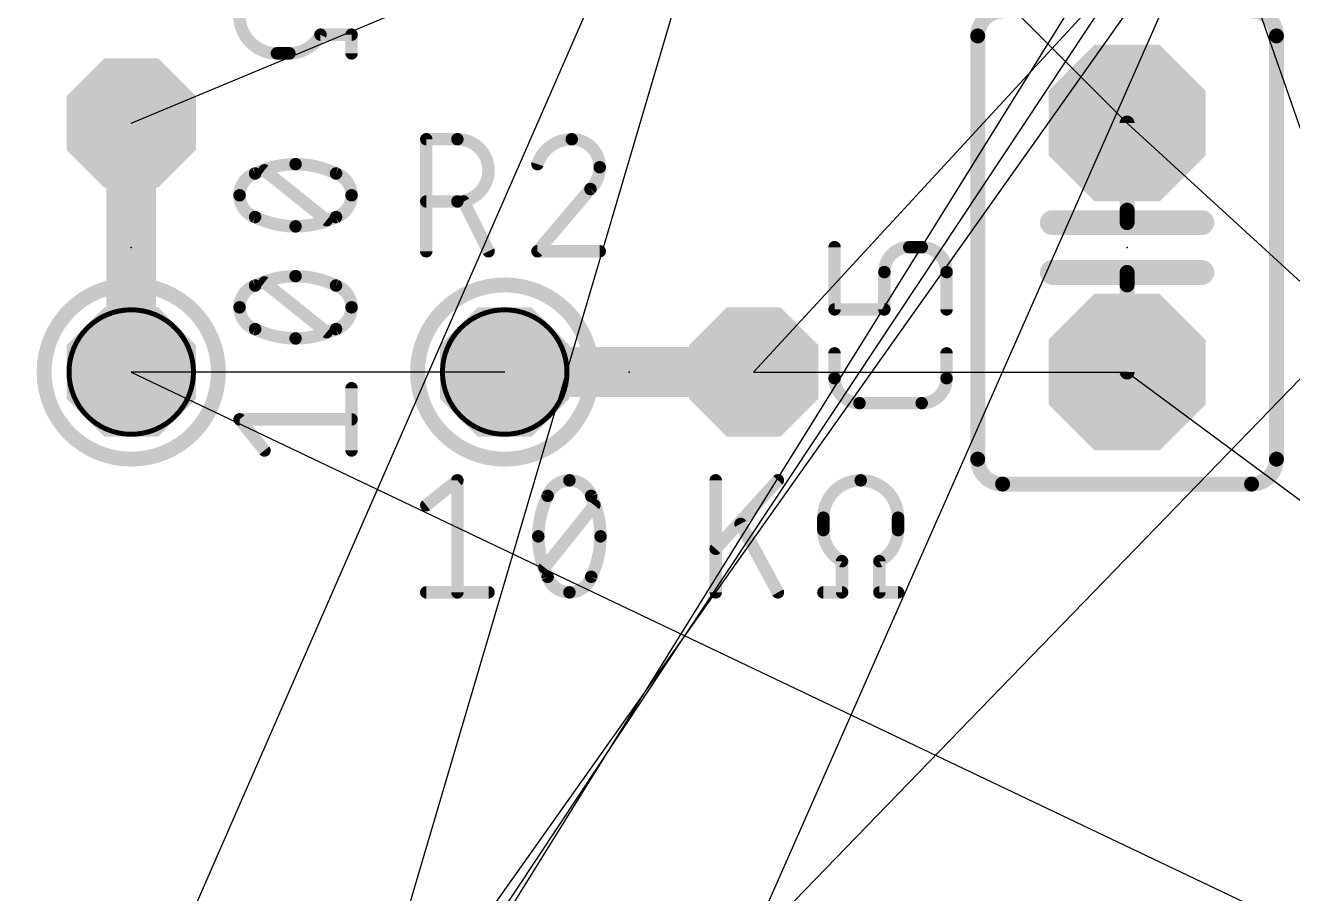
# Model space of a CAD drawing. Extents: x -132 to 159, y -19 to 91.
# Drawn here: x 10.35 to 23.28, y 22.62 to 31.48 of the extents above; entities that cross this region are included whole.
import ezdxf

# ---------------------------------------------------------------- set-up
doc = ezdxf.new("R2010")
doc.units = 0
for name, color, linetype in [('17', 82, 'CONTINUOUS'), ('19', 53, 'CONTINUOUS'), ('21', 253, 'CONTINUOUS'), ('23', 7, 'CONTINUOUS'), ('25', 253, 'CONTINUOUS'), ('27', 253, 'CONTINUOUS'), ('51', 253, 'CONTINUOUS')]:
    doc.layers.add(name, color=color, linetype=linetype)

# ---------------------------------------------------------------- blocks, each defined once
blk = doc.blocks.new('OCTAGONP')
at = {"const_width": 0.5}
blk.add_lwpolyline([(-0.25, -0.1036), (-0.25, 0.1036), (-0.1036, 0.25), (0.1036, 0.25), (0.25, 0.1036), (0.25, -0.1036), (0.1036, -0.25), (-0.1036, -0.25), (-0.25, -0.1036), (-0.25, 0.1036)], dxfattribs=at)

msp = doc.modelspace()

# ---------------------------------------------------------------- linework, layer by layer
at = {"layer": '19'}
for p, q in [((7.3914, 76.2), (32.08, 5.405)), ((9.22, 5.405), (22.9108, 51.7906)), ((3.48, 2.805), (22.9108, 47.2694)), ((3.48, 6.055), (27.29, 39.665)), ((3.48, 4.755), (26.64, 39.665)), ((3.48, 3.455), (25.99, 39.665)), ((28.59, 39.665), (17.78, 27.94)), ((12.7, 39.37), (21.59, 30.48)), ((9.22, 2.805), (25.105, 38.78)), ((11.43, 30.48), (25.105, 36.18)), ((3.48, 7.355), (30.775, 35.53)), ((21.59, 30.48), (52.07, 2.54)), ((11.43, 27.94), (64.77, 2.54)), ((15.24, 27.94), (11.43, 27.94)), ((17.78, 27.94), (21.59, 27.94)), ((21.59, 27.94), (55.88, 2.54))]:
    msp.add_line(p, q, dxfattribs=at)
at = {"layer": '21'}
for points, const_width in [([(20.32, 31.623, 0.4142), (20.066, 31.369)], 0.1524), ([(23.114, 31.369, 0.4142), (22.86, 31.623)], 0.1524), ([(20.1041, 31.369, 1), (20.0279, 31.369)], 0.0762), ([(23.1521, 31.369, 1), (23.0759, 31.369)], 0.0762), ([(20.0279, 31.369, 1), (20.1041, 31.369)], 0.0762), ([(23.0759, 31.369, 1), (23.1521, 31.369)], 0.0762), ([(21.6281, 29.591, 1), (21.5519, 29.591)], 0.0762), ([(11.557, 29.337, 1), (11.303, 29.337)], 0.254), ([(20.828, 29.5275, 1), (20.828, 29.4005)], 0.127), ([(21.59, 29.5275, 1), (21.59, 29.4005)], 0.127), ([(21.5519, 29.464, 1), (21.6281, 29.464)], 0.0762), ([(21.59, 29.4005, 1), (21.59, 29.5275)], 0.127), ([(22.352, 29.4005, 1), (22.352, 29.5275)], 0.127), ([(11.303, 29.083, 1), (11.557, 29.083)], 0.254), ([(20.828, 29.0195, 1), (20.828, 28.8925)], 0.127), ([(21.59, 29.0195, 1), (21.59, 28.8925)], 0.127), ([(21.6281, 28.956, 1), (21.5519, 28.956)], 0.0762), ([(21.59, 28.8925, 1), (21.59, 29.0195)], 0.127), ([(22.352, 28.8925, 1), (22.352, 29.0195)], 0.127), ([(21.5519, 28.829, 1), (21.6281, 28.829)], 0.0762), ([(16.383, 28.067, 1), (16.383, 27.813)], 0.254), ([(16.637, 27.813, 1), (16.637, 28.067)], 0.254), ([(20.066, 27.051, 0.4142), (20.32, 26.797)], 0.1524), ([(20.1041, 27.051, 1), (20.0279, 27.051)], 0.0762), ([(20.0279, 27.051, 1), (20.1041, 27.051)], 0.0762), ([(22.86, 26.797, 0.4142), (23.114, 27.051)], 0.1524), ([(23.1521, 27.051, 1), (23.0759, 27.051)], 0.0762), ([(23.0759, 27.051, 1), (23.1521, 27.051)], 0.0762), ([(20.32, 26.8351, 1), (20.32, 26.7589)], 0.0762), ([(20.32, 26.7589, 1), (20.32, 26.8351)], 0.0762), ([(22.86, 26.8351, 1), (22.86, 26.7589)], 0.0762), ([(22.86, 26.7589, 1), (22.86, 26.8351)], 0.0762)]:
    msp.add_lwpolyline(points, format="xyb", dxfattribs=dict(at, const_width=const_width))
for points, const_width in [([(20.066, 27.051), (20.066, 31.369)], 0.1524), ([(23.114, 31.369), (23.114, 27.051)], 0.1524), ([(21.59, 29.591), (21.59, 29.464)], 0.1524), ([(11.43, 29.083), (11.43, 29.337)], 0.508), ([(21.59, 29.464), (20.828, 29.464)], 0.254), ([(21.59, 29.464), (22.352, 29.464)], 0.254), ([(20.828, 28.956), (21.59, 28.956)], 0.254), ([(21.59, 28.956), (22.352, 28.956)], 0.254), ([(21.59, 28.956), (21.59, 28.829)], 0.1524), ([(16.383, 27.94), (16.637, 27.94)], 0.508), ([(20.32, 26.797), (22.86, 26.797)], 0.1524)]:
    msp.add_lwpolyline(points, dxfattribs=dict(at, const_width=const_width))
at = {"layer": '23'}
for p in [(11.43, 29.21), (21.59, 29.21), (16.51, 27.94)]:
    msp.add_point(p, dxfattribs=at)
at = {"layer": '25', "const_width": 0.127}
for points in [[(14.4399, 29.1719), (14.4399, 30.3149)], [(14.4399, 30.3149), (14.7574, 30.3149)], [(16.1144, 29.8069), (15.5746, 29.1719)], [(14.7574, 29.6799), (14.4399, 29.6799)], [(15.0749, 29.1719), (14.8209, 29.6799)], [(15.5746, 29.1719), (16.2096, 29.1719)], [(18.6055, 28.5787), (18.6055, 29.2137)], [(19.4945, 29.2137), (19.3675, 29.2137)], [(19.1135, 28.9597), (19.1135, 28.5787)], [(19.7485, 28.5787), (19.7485, 28.9597)], [(19.1135, 28.5787), (18.6055, 28.5787)], [(18.6055, 27.8765), (18.6055, 28.1305)], [(19.7485, 28.1305), (19.7485, 27.8765)], [(19.4945, 27.6225), (18.8595, 27.6225)]]:
    msp.add_lwpolyline(points, dxfattribs=at)
at = {"layer": '25'}
for points, const_width in [([(14.4399, 30.3467, 1), (14.4399, 30.2832)], 0.0635), ([(14.4717, 30.3149, 1), (14.4082, 30.3149)], 0.0635), ([(14.7574, 29.6799, 1), (14.7574, 30.3149)], 0.127), ([(14.7574, 30.3467, 1), (14.7574, 30.2832)], 0.0635), ([(14.7574, 30.2832, 1), (14.7574, 30.3467)], 0.0635), ([(15.9239, 30.3149, 0.3252), (15.5746, 30.0609)], 0.127), ([(16.2096, 30.0292, 0.4142), (15.9239, 30.3149)], 0.127), ([(15.9239, 30.3467, 1), (15.9239, 30.2832)], 0.0635), ([(15.9239, 30.2832, 1), (15.9239, 30.3467)], 0.0635), ([(15.5444, 30.0707, 1), (15.6048, 30.0511)], 0.0635), ([(16.1144, 29.8069, 0.2053), (16.2096, 30.0292)], 0.127), ([(16.2414, 30.0292, 1), (16.1779, 30.0291)], 0.0635), ([(16.1779, 30.0292, 1), (16.2414, 30.0292)], 0.0635), ([(16.1386, 29.7863, 1), (16.0902, 29.8275)], 0.0635), ([(14.4399, 29.7116, 1), (14.4399, 29.6482)], 0.0635), ([(14.7574, 29.7116, 1), (14.7574, 29.6482)], 0.0635), ([(14.7574, 29.6482, 1), (14.7574, 29.7116)], 0.0635), ([(14.8493, 29.6941, 1), (14.7925, 29.6657)], 0.0635), ([(16.0925, 29.8299, 1), (16.1363, 29.7839)], 0.0635), ([(15.5746, 29.2036, 1), (15.5746, 29.1402)], 0.0635), ([(15.5504, 29.1925, 1), (15.5988, 29.1513)], 0.0635), ([(16.2096, 29.1402, 1), (16.2096, 29.2036)], 0.0635), ([(18.6372, 29.2137, 1), (18.5738, 29.2137)], 0.0635), ([(19.3675, 29.2137, 0.4142), (19.1135, 28.9597)], 0.127), ([(19.3675, 29.2455, 1), (19.3675, 29.182)], 0.0635), ([(19.3675, 29.182, 1), (19.3675, 29.2455)], 0.0635), ([(19.7485, 28.9597, 0.4142), (19.4945, 29.2137)], 0.127), ([(19.4945, 29.2455, 1), (19.4945, 29.182)], 0.0635), ([(19.4945, 29.182, 1), (19.4945, 29.2455)], 0.0635), ([(14.4082, 29.1719, 1), (14.4717, 29.1719)], 0.0635), ([(15.0465, 29.1577, 1), (15.1033, 29.1861)], 0.0635), ([(19.1453, 28.9597, 1), (19.0818, 28.9597)], 0.0635), ([(19.0818, 28.9597, 1), (19.1453, 28.9597)], 0.0635), ([(19.7802, 28.9597, 1), (19.7168, 28.9597)], 0.0635), ([(19.7168, 28.9597, 1), (19.7802, 28.9597)], 0.0635), ([(18.6055, 28.6105, 1), (18.6055, 28.547)], 0.0635), ([(18.5738, 28.5787, 1), (18.6372, 28.5787)], 0.0635), ([(19.0818, 28.5787, 1), (19.1453, 28.5787)], 0.0635), ([(19.1135, 28.547, 1), (19.1135, 28.6105)], 0.0635), ([(19.7168, 28.5787, 1), (19.7802, 28.5787)], 0.0635), ([(18.6372, 28.1305, 1), (18.5738, 28.1305)], 0.0635), ([(19.7802, 28.1305, 1), (19.7168, 28.1305)], 0.0635), ([(18.6055, 27.8765, 0.4142), (18.8595, 27.6225)], 0.127), ([(18.6372, 27.8765, 1), (18.5738, 27.8765)], 0.0635), ([(19.4945, 27.6225, 0.4142), (19.7485, 27.8765)], 0.127), ([(19.7802, 27.8765, 1), (19.7168, 27.8765)], 0.0635), ([(18.5738, 27.8765, 1), (18.6372, 27.8765)], 0.0635), ([(19.7168, 27.8765, 1), (19.7802, 27.8765)], 0.0635), ([(18.8595, 27.6543, 1), (18.8595, 27.5908)], 0.0635), ([(18.8595, 27.5908, 1), (18.8595, 27.6543)], 0.0635), ([(19.4945, 27.6543, 1), (19.4945, 27.5908)], 0.0635), ([(19.4945, 27.5908, 1), (19.4945, 27.6543)], 0.0635)]:
    msp.add_lwpolyline(points, format="xyb", dxfattribs=dict(at, const_width=const_width))
at = {"layer": '27'}
for points, const_width in [([(12.5349, 31.5722, 0.4142), (12.9159, 31.1912)], 0.127), ([(13.0429, 31.1912, 0.277), (13.3604, 31.3817)], 0.127), ([(13.3604, 31.4135, 1), (13.3604, 31.35)], 0.0635), ([(13.3884, 31.3668, 1), (13.3324, 31.3966)], 0.0635), ([(13.7097, 31.3817, 1), (13.6462, 31.3817)], 0.0635), ([(13.6779, 31.35, 1), (13.6779, 31.4135)], 0.0635), ([(12.9159, 31.223, 1), (12.9159, 31.1595)], 0.0635), ([(12.9159, 31.1595, 1), (12.9159, 31.223)], 0.0635), ([(13.0429, 31.2229, 1), (13.0429, 31.1595)], 0.0635), ([(13.0429, 31.1595, 1), (13.0429, 31.223)], 0.0635), ([(13.6462, 31.1912, 1), (13.7097, 31.1912)], 0.0635), ([(12.6936, 29.9657, 0.3205), (12.5349, 29.7434)], 0.127), ([(13.1064, 30.0609, 0.1139), (12.6936, 29.9657)], 0.127), ([(12.6797, 29.9942, 1), (12.7076, 29.9371)], 0.0635), ([(12.7039, 29.9356, 1), (12.6834, 29.9957)], 0.0635), ([(12.8087, 30.0222, 1), (12.7691, 29.9726)], 0.0635), ([(13.5191, 29.9657, 0.1139), (13.1064, 30.0609)], 0.127), ([(13.1064, 30.0926, 1), (13.1064, 30.0292)], 0.0635), ([(13.1064, 30.0292, 1), (13.1064, 30.0926)], 0.0635), ([(13.6779, 29.7434, 0.3205), (13.5191, 29.9657)], 0.127), ([(13.5294, 29.9957, 1), (13.5089, 29.9356)], 0.0635), ([(13.5052, 29.9371, 1), (13.5331, 29.9942)], 0.0635), ([(12.5667, 29.7434, 1), (12.5031, 29.7434)], 0.0635), ([(12.5031, 29.7434, 1), (12.5667, 29.7434)], 0.0635), ([(12.5349, 29.7434, 0.3205), (12.6936, 29.5212)], 0.127), ([(13.5191, 29.5212, 0.3205), (13.6779, 29.7434)], 0.127), ([(13.7097, 29.7434, 1), (13.6462, 29.7434)], 0.0635), ([(13.6462, 29.7434, 1), (13.7097, 29.7434)], 0.0635), ([(12.6936, 29.5212, 0.1139), (13.1064, 29.4259)], 0.127), ([(12.7076, 29.5497, 1), (12.6797, 29.4926)], 0.0635), ([(12.6834, 29.4911, 1), (12.7039, 29.5512)], 0.0635), ([(13.1064, 29.4259, 0.1139), (13.5191, 29.5212)], 0.127), ([(13.1064, 29.4577, 1), (13.1064, 29.3942)], 0.0635), ([(13.1064, 29.3942, 1), (13.1064, 29.4577)], 0.0635), ([(13.4041, 29.4646, 1), (13.4437, 29.5142)], 0.0635), ([(13.5089, 29.5512, 1), (13.5294, 29.4911)], 0.0635), ([(13.5331, 29.4926, 1), (13.5052, 29.5497)], 0.0635), ([(13.1064, 28.9179, 0.1139), (12.6936, 28.8227)], 0.127), ([(13.5191, 28.8227, 0.1139), (13.1064, 28.9179)], 0.127), ([(13.1064, 28.9497, 1), (13.1064, 28.8862)], 0.0635), ([(13.1064, 28.8862, 1), (13.1064, 28.9497)], 0.0635), ([(12.6936, 28.8227, 0.3205), (12.5349, 28.6004)], 0.127), ([(12.6797, 28.8512, 1), (12.7076, 28.7941)], 0.0635), ([(12.7039, 28.7926, 1), (12.6834, 28.8527)], 0.0635), ([(12.8087, 28.8792, 1), (12.7691, 28.8296)], 0.0635), ([(13.6779, 28.6004, 0.3205), (13.5191, 28.8227)], 0.127), ([(13.5294, 28.8527, 1), (13.5089, 28.7926)], 0.0635), ([(13.5052, 28.7941, 1), (13.5331, 28.8512)], 0.0635), ([(12.5667, 28.6004, 1), (12.5031, 28.6004)], 0.0635), ([(12.5031, 28.6004, 1), (12.5667, 28.6004)], 0.0635), ([(12.5349, 28.6004, 0.3205), (12.6936, 28.3782)], 0.127), ([(13.5191, 28.3782, 0.3205), (13.6779, 28.6004)], 0.127), ([(13.7097, 28.6004, 1), (13.6462, 28.6004)], 0.0635), ([(13.6462, 28.6004, 1), (13.7097, 28.6004)], 0.0635), ([(12.6936, 28.3782, 0.1139), (13.1064, 28.2829)], 0.127), ([(12.7076, 28.4067, 1), (12.6797, 28.3496)], 0.0635), ([(12.6834, 28.3481, 1), (12.7039, 28.4082)], 0.0635), ([(13.1064, 28.2829, 0.1139), (13.5191, 28.3782)], 0.127), ([(13.1064, 28.3147, 1), (13.1064, 28.2512)], 0.0635), ([(13.1064, 28.2512, 1), (13.1064, 28.3147)], 0.0635), ([(13.4041, 28.3216, 1), (13.4437, 28.3712)], 0.0635), ([(13.5089, 28.4082, 1), (13.5294, 28.3481)], 0.0635), ([(13.5331, 28.3496, 1), (13.5052, 28.4067)], 0.0635), ([(13.7097, 27.7749, 1), (13.6462, 27.7749)], 0.0635), ([(12.5597, 27.4772, 1), (12.5101, 27.4376)], 0.0635), ([(12.5349, 27.4891, 1), (12.5349, 27.4257)], 0.0635), ([(13.6779, 27.4257, 1), (13.6779, 27.4891)], 0.0635), ([(12.7641, 27.1201, 1), (12.8137, 27.1597)], 0.0635), ([(13.6462, 27.1399, 1), (13.7097, 27.1399)], 0.0635), ([(14.7892, 26.8351, 1), (14.7256, 26.8351)], 0.0635), ([(14.7772, 26.8103, 1), (14.7376, 26.8599)], 0.0635), ([(15.9004, 26.8351, 0.3205), (15.6782, 26.6764)], 0.127), ([(16.1227, 26.6764, 0.3205), (15.9004, 26.8351)], 0.127), ([(15.9004, 26.8668, 1), (15.9004, 26.8034)], 0.0635), ([(15.9004, 26.8034, 1), (15.9004, 26.8668)], 0.0635), ([(17.4244, 26.8351, 1), (17.3609, 26.8351)], 0.0635), ([(18.0511, 26.8137, 1), (18.0042, 26.8565)], 0.0635), ([(18.8722, 26.8351, 0.4142), (18.4912, 26.4541)], 0.127), ([(19.2532, 26.4541, 0.4142), (18.8722, 26.8351)], 0.127), ([(18.8722, 26.8668, 1), (18.8722, 26.8034)], 0.0635), ([(18.8722, 26.8034, 1), (18.8722, 26.8668)], 0.0635), ([(14.4201, 26.6059, 1), (14.4597, 26.5563)], 0.0635), ([(15.6782, 26.6764, 0.1139), (15.5829, 26.2636)], 0.127), ([(15.6481, 26.6866, 1), (15.7082, 26.6661)], 0.0635), ([(15.7067, 26.6624, 1), (15.6496, 26.6903)], 0.0635), ([(16.1512, 26.6903, 1), (16.0941, 26.6624)], 0.0635), ([(16.2179, 26.2636, 0.1139), (16.1227, 26.6764)], 0.127), ([(16.0926, 26.6661, 1), (16.1527, 26.6866)], 0.0635), ([(16.1792, 26.5613, 1), (16.1296, 26.6009)], 0.0635), ([(18.5229, 26.4541, 1), (18.4595, 26.4541)], 0.0635), ([(19.2849, 26.4541, 1), (19.2215, 26.4541)], 0.0635), ([(17.6745, 26.4058, 1), (17.6188, 26.3754)], 0.0635), ([(18.4595, 26.4541, 1), (18.5229, 26.4541)], 0.0635), ([(18.4912, 26.3271, 0.277), (18.6817, 26.0096)], 0.127), ([(18.5229, 26.3271, 1), (18.4595, 26.3271)], 0.0635), ([(19.0627, 26.0096, 0.277), (19.2532, 26.3271)], 0.127), ([(19.2215, 26.4541, 1), (19.2849, 26.4541)], 0.0635), ([(19.2849, 26.3271, 1), (19.2215, 26.3271)], 0.0635), ([(15.5829, 26.2636, 0.1139), (15.6782, 25.8509)], 0.127), ([(15.6146, 26.2636, 1), (15.5512, 26.2636)], 0.0635), ([(15.5512, 26.2636, 1), (15.6146, 26.2636)], 0.0635), ([(16.1227, 25.8509, 0.1139), (16.2179, 26.2636)], 0.127), ([(16.2496, 26.2636, 1), (16.1862, 26.2636)], 0.0635), ([(16.1862, 26.2636, 1), (16.2496, 26.2636)], 0.0635), ([(18.4595, 26.3271, 1), (18.5229, 26.3271)], 0.0635), ([(19.2215, 26.3271, 1), (19.2849, 26.3271)], 0.0635), ([(17.3692, 26.158, 1), (17.4161, 26.1152)], 0.0635), ([(15.6216, 25.9659, 1), (15.6712, 25.9263)], 0.0635), ([(18.7134, 26.0096, 1), (18.65, 26.0096)], 0.0635), ([(18.6668, 25.9816, 1), (18.6966, 26.0376)], 0.0635), ([(19.0944, 26.0096, 1), (19.031, 26.0096)], 0.0635), ([(19.0478, 26.0376, 1), (19.0776, 25.9816)], 0.0635), ([(15.7082, 25.8611, 1), (15.6481, 25.8406)], 0.0635), ([(15.6782, 25.8509, 0.3205), (15.9004, 25.6921)], 0.127), ([(15.6496, 25.8369, 1), (15.7067, 25.8648)], 0.0635), ([(15.9004, 25.6921, 0.3205), (16.1227, 25.8509)], 0.127), ([(16.0941, 25.8648, 1), (16.1512, 25.8369)], 0.0635), ([(16.1527, 25.8406, 1), (16.0926, 25.8611)], 0.0635), ([(14.4399, 25.7238, 1), (14.4399, 25.6604)], 0.0635), ([(15.0749, 25.6604, 1), (15.0749, 25.7238)], 0.0635), ([(15.9004, 25.7238, 1), (15.9004, 25.6604)], 0.0635), ([(15.9004, 25.6604, 1), (15.9004, 25.7238)], 0.0635), ([(17.9998, 25.6769, 1), (18.0555, 25.7073)], 0.0635), ([(18.4912, 25.7238, 1), (18.4912, 25.6604)], 0.0635), ([(18.6817, 25.6604, 1), (18.6817, 25.7238)], 0.0635), ([(19.0627, 25.7238, 1), (19.0627, 25.6604)], 0.0635), ([(19.2532, 25.6604, 1), (19.2532, 25.7238)], 0.0635), ([(14.7256, 25.6921, 1), (14.7892, 25.6921)], 0.0635), ([(17.3609, 25.6921, 1), (17.4244, 25.6921)], 0.0635), ([(18.65, 25.6921, 1), (18.7134, 25.6921)], 0.0635), ([(19.031, 25.6921, 1), (19.0944, 25.6921)], 0.0635)]:
    msp.add_lwpolyline(points, format="xyb", dxfattribs=dict(at, const_width=const_width))
at = {"layer": '27', "const_width": 0.127}
for points in [[(13.3604, 31.3817), (13.6779, 31.3817)], [(13.6779, 31.3817), (13.6779, 31.1912)], [(12.9159, 31.1912), (13.0429, 31.1912)], [(13.4239, 29.4894), (12.7889, 29.9974)], [(13.4239, 28.3464), (12.7889, 28.8544)], [(13.6779, 27.1399), (13.6779, 27.7749)], [(12.7889, 27.1399), (12.5349, 27.4574)], [(12.5349, 27.4574), (13.6779, 27.4574)], [(14.4399, 26.5811), (14.7574, 26.8351)], [(14.7574, 26.8351), (14.7574, 25.6921)], [(17.3926, 25.6921), (17.3926, 26.8351)], [(18.0277, 26.8351), (17.3926, 26.1366)], [(15.6464, 25.9461), (16.1544, 26.5811)], [(18.4912, 26.4541), (18.4912, 26.3271)], [(19.2532, 26.4541), (19.2532, 26.3271)], [(18.0277, 25.6921), (17.6467, 26.3906)], [(18.6817, 26.0096), (18.6817, 25.6921)], [(19.0627, 26.0096), (19.0627, 25.6921)], [(14.4399, 25.6921), (15.0749, 25.6921)], [(18.6817, 25.6921), (18.4912, 25.6921)], [(19.0627, 25.6921), (19.2532, 25.6921)]]:
    msp.add_lwpolyline(points, dxfattribs=at)
at = {"layer": '51'}
for points, const_width in [([(11.43, 27.94), (11.43, 30.48)], 0.508), ([(21.59, 30.48), (21.59, 29.591)], 0.1524), ([(21.59, 28.829), (21.59, 27.94)], 0.1524), ([(15.24, 27.94), (17.78, 27.94)], 0.508)]:
    msp.add_lwpolyline(points, dxfattribs=dict(at, const_width=const_width))
for points, const_width in [([(11.557, 30.48, 1), (11.303, 30.48)], 0.254), ([(21.6281, 30.48, 1), (21.5519, 30.48)], 0.0762), ([(21.5519, 29.591, 1), (21.6281, 29.591)], 0.0762), ([(11.43, 27.051, 1), (11.43, 28.829, 1), (11.43, 27.051)], 0.1524), ([(15.24, 27.051, 1), (15.24, 28.829, 1), (15.24, 27.051)], 0.1524), ([(21.6281, 28.829, 1), (21.5519, 28.829)], 0.0762), ([(11.43, 27.305, 1), (11.43, 28.575, 1), (11.43, 27.305)], 0.0508), ([(15.24, 27.305, 1), (15.24, 28.575, 1), (15.24, 27.305)], 0.0508), ([(15.24, 28.067, 1), (15.24, 27.813)], 0.254), ([(17.78, 27.813, 1), (17.78, 28.067)], 0.254), ([(11.303, 27.94, 1), (11.557, 27.94)], 0.254), ([(21.5519, 27.94, 1), (21.6281, 27.94)], 0.0762)]:
    msp.add_lwpolyline(points, format="xyb", dxfattribs=dict(at, const_width=const_width))

# ---------------------------------------------------------------- block references
at = {"layer": '17', "rotation": 90}
for p, xscale, yscale in [((21.59, 30.48), 1.6002, 1.6002), ((21.59, 30.48), 1.6002, 1.6002), ((11.43, 30.48), 1.3208, 1.3208), ((11.43, 30.48), 1.3208, 1.3208), ((21.59, 27.94), 1.6002, 1.6002), ((21.59, 27.94), 1.6002, 1.6002), ((11.43, 27.94), 1.3208, 1.3208), ((11.43, 27.94), 1.3208, 1.3208)]:
    msp.add_blockref('OCTAGONP', p, dxfattribs=dict(at, xscale=xscale, yscale=yscale))
at = {"layer": '17', "xscale": 1.3208, "yscale": 1.3208}
for p in [(15.24, 27.94), (15.24, 27.94), (17.78, 27.94), (17.78, 27.94)]:
    msp.add_blockref('OCTAGONP', p, dxfattribs=at)

doc.saveas('drawing.dxf')
